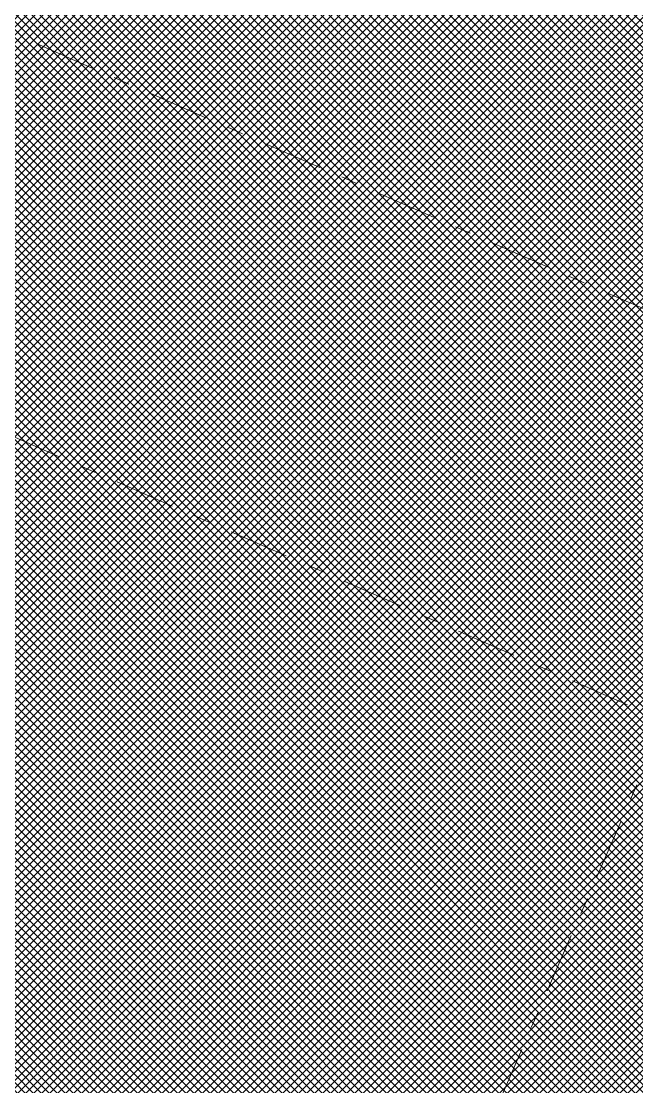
# Model space of a CAD drawing. Header units: millimetres. Extents: x -35034 to 431752, y -71616 to 25069.
# Drawn here: x 391944 to 397364, y -17867 to -8494 of the extents above; entities that cross this region are included whole.
import ezdxf
from ezdxf.enums import TextEntityAlignment as Align

# ---------------------------------------------------------------- set-up
doc = ezdxf.new("R2010")
doc.units = ezdxf.units.MM
doc.header["$MEASUREMENT"] = 0
doc.linetypes.add('Double Dashed', pattern=[1093.611073, 529.166651, -211.666656, 141.111112, -211.666656])
doc.layers.add('A-15-MG_Structural_Grid', color=7, linetype='Continuous')
doc.layers.add('New_A-15-MG_Structural_Grid', color=7, linetype='Continuous')
doc.layers.add('A-15-MG_Structural_Grid_Pen_No__163', color=7, linetype='Continuous', lineweight=0, true_color=0x750077)
doc.layers.add('A-25-M_Wall_Int_Pen_No__102', color=7, linetype='Continuous', lineweight=15, true_color=0xcccccc)
doc.layers.add('New_A-15-MG_Structural_Grid_Pen_No__4', color=7, linetype='Continuous', lineweight=20)
doc.styles.add('GENERATED_STYLE_4', font='')
doc.styles.get('GENERATED_STYLE_4').set_extended_font_data('Swis721 BT')

# ---------------------------------------------------------------- blocks, each defined once
blk = doc.blocks.new('Standard grid marker_4')
at = {"layer": 'New_A-15-MG_Structural_Grid_Pen_No__4', "linetype": 'Double Dashed'}
blk.add_line((944.1, 0), (29781.8, 0), dxfattribs=at)
at = {"layer": 'New_A-15-MG_Structural_Grid_Pen_No__4', "style": 'GENERATED_STYLE_4'}
for tag, p in [('AC_MarkerText_1_0', (-500, 41.2)), ('AC_MarkerText_1_1', (31226, 41.2))]:
    blk.add_attdef(tag, text='', height=350, rotation=90, dxfattribs=at).set_placement(p, align=Align.MIDDLE_CENTER)
blk = doc.blocks.new('Standard grid marker_3')
at = {"layer": 'A-15-MG_Structural_Grid_Pen_No__163', "linetype": 'Double Dashed'}
blk.add_line((1000, 0), (74254.8, 0), dxfattribs=at)
at = {"layer": 'A-15-MG_Structural_Grid_Pen_No__163', "style": 'GENERATED_STYLE_4'}
for tag, p in [('AC_MarkerText_1_0', (-500, 43.4)), ('AC_MarkerText_1_1', (75754.8, 43.4))]:
    blk.add_attdef(tag, text='', height=350, rotation=360, dxfattribs=at).set_placement(p, align=Align.MIDDLE_CENTER)

msp = doc.modelspace()

# ---------------------------------------------------------------- hatches: boundary and pattern name
at = {"layer": 'A-25-M_Wall_Int_Pen_No__102', "linetype": 'Continuous'}
h = msp.add_hatch(dxfattribs=at)
h.set_pattern_fill('Grid_5x5_Diagonal_0001', color=256, style=0, pattern_type=2)
h.set_pattern_definition([(45, (341458.065, 0), (-35.35534, 35.35534), []), (135, (341458.065, 0), (35.35534, 35.35534), [])])
h.paths.add_polyline_path([(386338.7, -19098.9), (390988.7, -8434.9), (386795.1, -6606.2), (389309.2, -840.5), (390392.2, -1312.7), (392455.7, 3419.4), (415731.5, -6730.2), (406503.9, -27891.9)])

# ---------------------------------------------------------------- block references
at = {"layer": 'A-15-MG_Structural_Grid', "color": 8, "linetype": 'Continuous', "lineweight": 15, "zscale": 1000, "rotation": 336.440411583993}
for p in [(345053.3, 11813.5), (343754.3, 8834.4)]:
    msp.add_blockref('Standard grid marker_3', p, dxfattribs=at)
at = {"layer": 'New_A-15-MG_Structural_Grid', "color": 8, "linetype": 'Continuous', "lineweight": 15, "zscale": 1000, "rotation": 246.4404115839982}
msp.add_blockref('Standard grid marker_4', (404596.7, 1369.2), dxfattribs=at)

doc.saveas('drawing.dxf')
